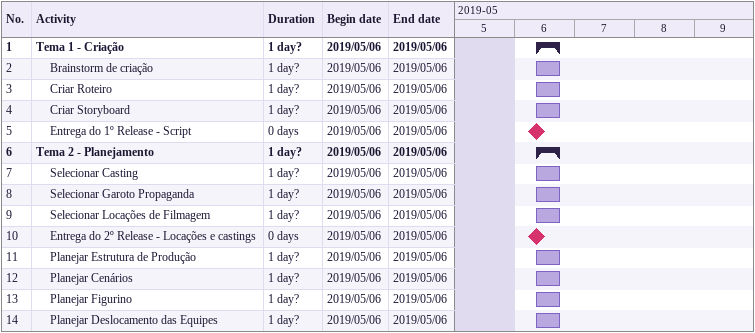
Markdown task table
| ID | Level | Task | Duration | Start | Finish |
|---|---|---|---|---|---|
| 1 | 1 | **Tema 1 - Criação** | 1d? | 2019-05-06 | 2019-05-06 |
| 2 | 2 | Brainstorm de criação | 1d? | 2019-05-06 | 2019-05-06 |
| 3 | 2 | Criar Roteiro | 1d? | 2019-05-06 | 2019-05-06 |
| 4 | 2 | Criar Storyboard | 1d? | 2019-05-06 | 2019-05-06 |
| 5 | 2 | Entrega do 1º Release - Script | 0d | 2019-05-06 | 2019-05-06 |
| 6 | 1 | **Tema 2 - Planejamento** | 1d? | 2019-05-06 | 2019-05-06 |
| 7 | 2 | Selecionar Casting | 1d? | 2019-05-06 | 2019-05-06 |
| 8 | 2 | Selecionar Garoto Propaganda | 1d? | 2019-05-06 | 2019-05-06 |
| 9 | 2 | Selecionar Locações de Filmagem | 1d? | 2019-05-06 | 2019-05-06 |
| 10 | 2 | Entrega do 2º Release - Locações e castings | 0d | 2019-05-06 | 2019-05-06 |
| 11 | 2 | Planejar Estrutura de Produção | 1d? | 2019-05-06 | 2019-05-06 |
| 12 | 2 | Planejar Cenários | 1d? | 2019-05-06 | 2019-05-06 |
| 13 | 2 | Planejar Figurino | 1d? | 2019-05-06 | 2019-05-06 |
| 14 | 2 | Planejar Deslocamento das Equipes | 1d? | 2019-05-06 | 2019-05-06 |
